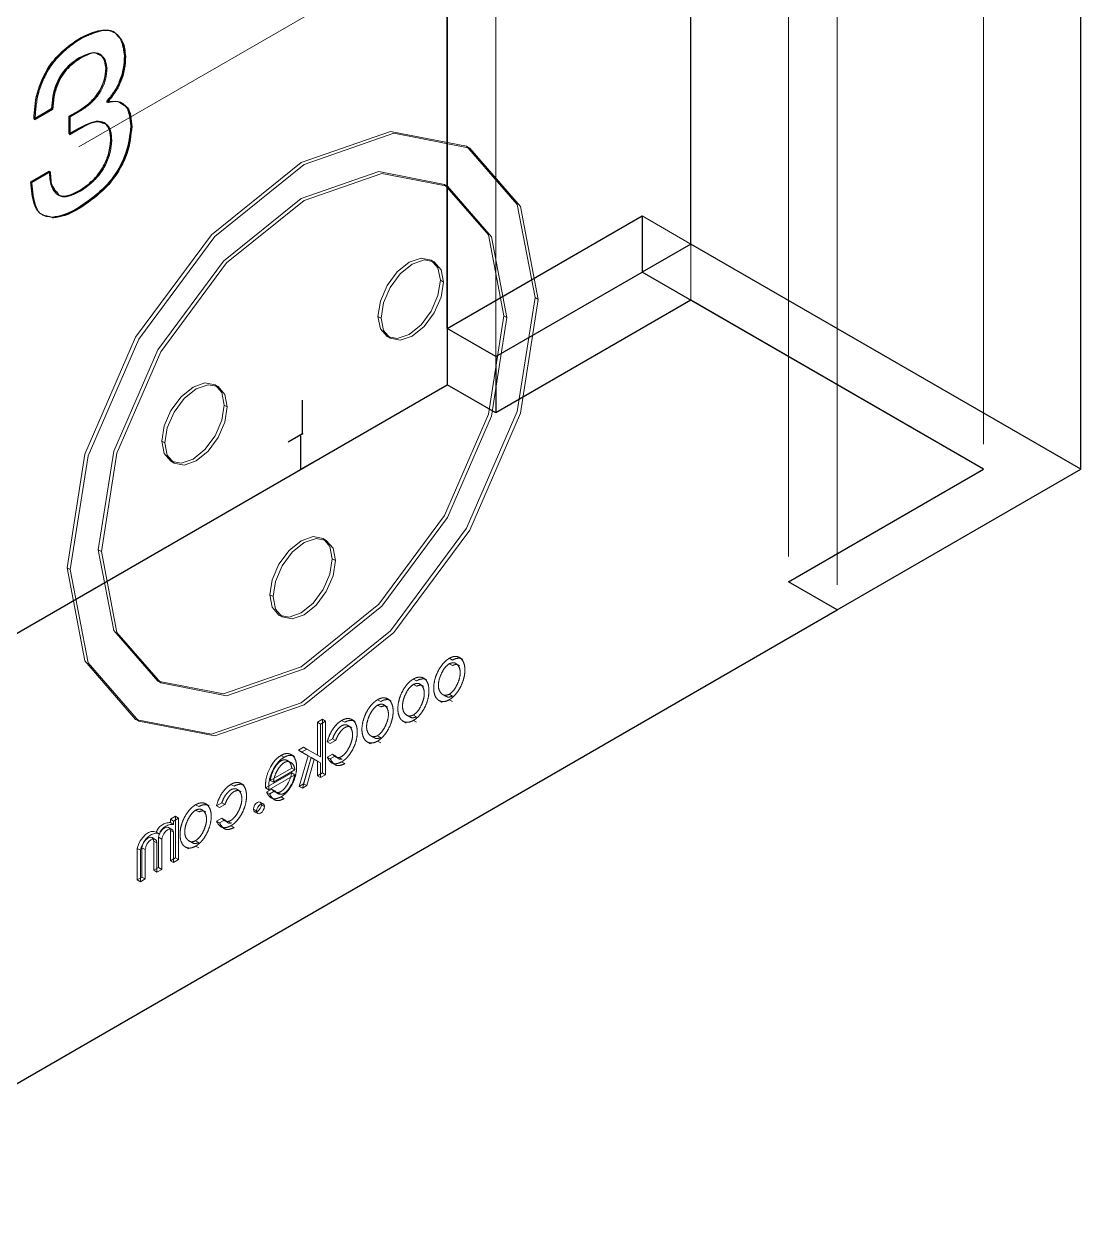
# Model space of a CAD drawing. Header units: millimetres. Extents: x 0 to 841, y 0 to 2287.
# Drawn here: x 603.204 to 604.737, y 234.924 to 236.672 of the extents above; entities that cross this region are included whole.
import ezdxf

# ---------------------------------------------------------------- set-up
doc = ezdxf.new("R2010")
doc.units = ezdxf.units.MM
doc.header["$PDSIZE"] = -1
doc.linetypes.add('HIDDEN', pattern=[1.905, 1.27, -0.635])

msp = doc.modelspace()

# ---------------------------------------------------------------- linework, layer by layer
at = {"color": 7, "linetype": 'Continuous', "lineweight": 25}
for p, q in [((604.1711, 236.3526), (604.1711, 237.6591)), ((603.8175, 237.455), (603.8175, 236.1485)), ((603.8175, 236.2302), (603.8175, 237.3733)), ((604.7368, 236.026), (604.7368, 237.3325)), ((603.2843, 236.6229), (603.2857, 236.6221)), ((603.3492, 236.6256), (603.3506, 236.6247)), ((603.3237, 236.56), (603.3237, 236.5586)), ((603.3237, 236.56), (603.3251, 236.5591)), ((603.3251, 236.5591), (603.3251, 236.5578)), ((603.2437, 236.5486), (603.2182, 236.5339)), ((603.2451, 236.5478), (603.2196, 236.5331)), ((603.2437, 236.5486), (603.2451, 236.5478)), ((603.2692, 236.5379), (603.2831, 236.5459)), ((603.2182, 236.5339), (603.2196, 236.5331)), ((603.2692, 236.5124), (603.2692, 236.5379)), ((603.3585, 236.5238), (603.3599, 236.523)), ((603.282, 236.5198), (603.2692, 236.5124)), ((603.2692, 236.5124), (603.2706, 236.5116)), ((603.2834, 236.519), (603.2706, 236.5116)), ((603.282, 236.5198), (603.2834, 236.519)), ((603.2136, 236.4428), (603.2402, 236.4582)), ((603.2402, 236.4582), (603.2417, 236.4574)), ((603.2831, 236.4054), (603.2846, 236.4045)), ((603.2463, 236.3905), (603.2369, 236.3931)), ((603.2449, 236.3913), (603.2463, 236.3905)), ((603.8175, 236.2302), (604.1004, 236.3934)), ((604.1004, 236.3934), (604.1004, 236.3118)), ((604.1711, 236.3526), (604.1004, 236.3118)), ((604.7368, 236.026), (604.1711, 236.3526)), ((603.8882, 236.1893), (604.1004, 236.3118)), ((604.5953, 236.026), (604.1004, 236.3118)), ((604.1711, 236.271), (603.8882, 236.1077)), ((604.5953, 236.026), (604.1711, 236.271)), ((603.8882, 236.1893), (603.8175, 236.2302)), ((603.8882, 236.1893), (603.8882, 236.1077)), ((602.2619, 235.2505), (603.8175, 236.1485)), ((603.8882, 236.1077), (603.8175, 236.1485)), ((604.3125, 235.8628), (604.5953, 236.026)), ((604.3832, 235.8219), (604.7368, 236.026)), ((604.3832, 235.8219), (604.3125, 235.8628)), ((602.8276, 234.9239), (604.3832, 235.8219))]:
    msp.add_line(p, q, dxfattribs=at)
at = {"color": 7, "linetype": 'HIDDEN', "lineweight": 18}
for p, q in [((603.8882, 237.4142), (603.8882, 236.1893)), ((603.8882, 236.1893), (603.8882, 237.3325)), ((604.5953, 237.3325), (604.5953, 236.026)), ((604.3125, 237.1692), (604.3125, 235.8628)), ((604.3832, 237.1284), (602.8276, 236.2304)), ((604.3832, 237.1284), (604.3832, 235.8219)), ((603.2855, 236.6517), (603.2869, 236.6508)), ((603.3226, 236.6075), (603.324, 236.6067)), ((603.3237, 236.5586), (603.3251, 236.5578)), ((603.2706, 236.5371), (603.2846, 236.5451)), ((603.2831, 236.5459), (603.2846, 236.5451)), ((603.2692, 236.5379), (603.2706, 236.5371)), ((603.2706, 236.5116), (603.2706, 236.5371)), ((603.3295, 236.5031), (603.3309, 236.5023)), ((603.85, 236.4919), (603.8455, 236.4945)), ((603.215, 236.442), (603.2417, 236.4574)), ((603.2136, 236.4428), (603.215, 236.442)), ((603.818, 236.4365), (603.8135, 236.4391)), ((603.2843, 236.4301), (603.2857, 236.4293)), ((604.1711, 236.3526), (604.1004, 236.3934)), ((604.1711, 236.3526), (604.1711, 236.271)), ((603.7988, 236.3267), (603.7943, 236.3293)), ((603.8076, 236.3), (603.8121, 236.2974)), ((603.9449, 236.2748), (603.9495, 236.2722)), ((603.717, 236.2477), (603.7216, 236.2451)), ((603.8997, 236.2486), (603.9042, 236.246)), ((603.7303, 236.2184), (603.7348, 236.2158)), ((603.4853, 236.1457), (603.4808, 236.1483)), ((603.494, 236.119), (603.4985, 236.1164)), ((603.4035, 236.0667), (603.408, 236.0641)), ((603.4168, 236.0374), (603.4213, 236.0348)), ((603.6421, 235.9226), (603.6375, 235.9252)), ((603.3114, 235.909), (603.3159, 235.9064)), ((603.6508, 235.8959), (603.6553, 235.8933)), ((603.2661, 235.8829), (603.2707, 235.8803)), ((603.5603, 235.8437), (603.5648, 235.8411)), ((603.5735, 235.8144), (603.5781, 235.8118)), ((603.8205, 235.7516), (603.8251, 235.749)), ((603.8205, 235.7438), (603.8251, 235.7412)), ((603.8352, 235.7411), (603.8307, 235.7437)), ((603.8399, 235.7502), (603.8354, 235.7528)), ((603.7685, 235.7216), (603.773, 235.719)), ((603.7879, 235.7202), (603.7834, 235.7228)), ((603.3976, 235.7185), (603.4021, 235.7159)), ((603.7685, 235.7138), (603.773, 235.7112)), ((603.7832, 235.711), (603.7787, 235.7137)), ((603.7165, 235.6916), (603.721, 235.6889)), ((603.7358, 235.6901), (603.7313, 235.6927)), ((603.8057, 235.6904), (603.8102, 235.6877)), ((603.8104, 235.6995), (603.8149, 235.6969)), ((603.8205, 235.6994), (603.8251, 235.6968)), ((603.8205, 235.6915), (603.8251, 235.6889)), ((603.7165, 235.6837), (603.721, 235.6811)), ((603.7311, 235.681), (603.7266, 235.6836)), ((603.7583, 235.6695), (603.7629, 235.6668)), ((603.7685, 235.6693), (603.773, 235.6667)), ((603.3656, 235.6631), (603.3701, 235.6605)), ((603.6366, 235.6632), (603.6292, 235.6589)), ((603.6292, 235.6589), (603.6292, 235.6111)), ((603.6292, 235.6589), (603.6337, 235.6563)), ((603.6411, 235.6606), (603.6337, 235.6563)), ((603.6337, 235.6563), (603.6337, 235.6085)), ((603.6366, 235.5854), (603.6366, 235.6632)), ((603.6366, 235.6632), (603.6411, 235.6606)), ((603.6411, 235.5828), (603.6411, 235.6606)), ((603.6644, 235.6615), (603.6689, 235.6589)), ((603.679, 235.651), (603.6745, 235.6536)), ((603.6838, 235.6601), (603.6793, 235.6627)), ((603.7536, 235.6603), (603.7582, 235.6577)), ((603.7685, 235.6615), (603.773, 235.6589)), ((603.6511, 235.635), (603.6434, 235.6305)), ((603.6557, 235.6323), (603.6479, 235.6279)), ((603.6511, 235.635), (603.6557, 235.6323)), ((603.7063, 235.6394), (603.7108, 235.6368)), ((603.7165, 235.6393), (603.721, 235.6367)), ((603.6092, 235.6227), (603.6016, 235.6183)), ((603.6157, 235.6102), (603.6016, 235.6183)), ((603.6016, 235.6183), (603.6062, 235.6157)), ((603.6137, 235.62), (603.6062, 235.6157)), ((603.6202, 235.6076), (603.6062, 235.6157)), ((603.6292, 235.6111), (603.6092, 235.6227)), ((603.6092, 235.6227), (603.6137, 235.62)), ((603.6337, 235.6085), (603.6137, 235.62)), ((603.6434, 235.6305), (603.6479, 235.6279)), ((603.7016, 235.6303), (603.7061, 235.6277)), ((603.7165, 235.6315), (603.721, 235.6288)), ((603.5765, 235.6107), (603.581, 235.6081)), ((603.5845, 235.6035), (603.5833, 235.6042)), ((603.5878, 235.6016), (603.5875, 235.6018)), ((603.5958, 235.6093), (603.5913, 235.6119)), ((603.6157, 235.6102), (603.6029, 235.5659)), ((603.6202, 235.6076), (603.6075, 235.5633)), ((603.6092, 235.5695), (603.6202, 235.6076)), ((603.6137, 235.5669), (603.6247, 235.605)), ((603.6157, 235.6102), (603.6202, 235.6076)), ((603.6292, 235.6024), (603.6202, 235.6076)), ((603.6202, 235.6076), (603.6247, 235.605)), ((603.6337, 235.5998), (603.6247, 235.605)), ((603.6292, 235.6111), (603.6337, 235.6085)), ((603.6292, 235.6024), (603.6292, 235.5811)), ((603.6292, 235.6024), (603.6337, 235.5998)), ((603.6337, 235.5998), (603.6337, 235.5785)), ((603.6511, 235.6126), (603.6434, 235.6082)), ((603.6434, 235.6082), (603.6479, 235.6056)), ((603.6557, 235.61), (603.6479, 235.6056)), ((603.6505, 235.5997), (603.655, 235.5971)), ((603.6511, 235.6126), (603.6557, 235.61)), ((603.6605, 235.6079), (603.665, 235.6052)), ((603.6644, 235.6014), (603.6689, 235.5988)), ((603.5919, 235.5853), (603.5541, 235.5635)), ((603.5964, 235.5827), (603.5586, 235.5609)), ((603.5921, 235.5925), (603.5608, 235.5744)), ((603.5967, 235.5899), (603.5653, 235.5718)), ((603.5919, 235.5853), (603.5964, 235.5827)), ((603.5921, 235.5925), (603.5967, 235.5899)), ((603.6292, 235.5811), (603.6366, 235.5854)), ((603.6292, 235.5811), (603.6337, 235.5785)), ((603.6337, 235.5785), (603.6411, 235.5828)), ((603.6366, 235.5854), (603.6411, 235.5828)), ((603.5038, 235.5688), (603.5083, 235.5662)), ((603.5232, 235.5674), (603.5186, 235.57)), ((603.5541, 235.5635), (603.5586, 235.5609)), ((603.5632, 235.5619), (603.5554, 235.5574)), ((603.5608, 235.5744), (603.5653, 235.5718)), ((603.5632, 235.5619), (603.5677, 235.5593)), ((603.6029, 235.5659), (603.6092, 235.5695)), ((603.6029, 235.5659), (603.6075, 235.5633)), ((603.6075, 235.5633), (603.6137, 235.5669)), ((603.6092, 235.5695), (603.6137, 235.5669)), ((603.5184, 235.5583), (603.5138, 235.5609)), ((603.5554, 235.5574), (603.56, 235.5548)), ((603.5677, 235.5593), (603.56, 235.5548)), ((603.5626, 235.549), (603.5671, 235.5463)), ((603.5717, 235.557), (603.5762, 235.5544)), ((603.5765, 235.5506), (603.581, 235.548)), ((603.4526, 235.5392), (603.4571, 235.5366)), ((603.4526, 235.5314), (603.4571, 235.5288)), ((603.4673, 235.5287), (603.4627, 235.5313)), ((603.472, 235.5378), (603.4674, 235.5404)), ((603.4905, 235.5422), (603.4828, 235.5378)), ((603.4828, 235.5378), (603.4873, 235.5351)), ((603.495, 235.5396), (603.4873, 235.5351)), ((603.4905, 235.5422), (603.495, 235.5396)), ((603.5366, 235.5328), (603.5411, 235.5302)), ((603.5382, 235.5291), (603.5427, 235.5265)), ((603.5507, 235.5404), (603.5462, 235.543)), ((603.5479, 235.5393), (603.5524, 235.5367)), ((603.4234, 235.5224), (603.416, 235.5181)), ((603.416, 235.5181), (603.416, 235.5134)), ((603.416, 235.5181), (603.4205, 235.5155)), ((603.416, 235.5134), (603.4205, 235.5107)), ((603.4279, 235.5197), (603.4205, 235.5155)), ((603.4205, 235.5155), (603.4205, 235.5107)), ((603.4234, 235.5224), (603.4234, 235.4623)), ((603.4234, 235.5224), (603.4279, 235.5197)), ((603.4279, 235.5197), (603.4279, 235.4597)), ((603.4905, 235.5199), (603.4828, 235.5154)), ((603.4828, 235.5154), (603.4873, 235.5128)), ((603.495, 235.5173), (603.4873, 235.5128)), ((603.4905, 235.5199), (603.495, 235.5173)), ((603.4998, 235.5151), (603.5043, 235.5125)), ((603.3994, 235.497), (603.3949, 235.4996)), ((603.3954, 235.4993), (603.4, 235.4966)), ((603.3989, 235.4482), (603.3989, 235.492)), ((603.3989, 235.492), (603.4035, 235.4894)), ((603.4181, 235.5036), (603.4136, 235.5062)), ((603.416, 235.458), (603.416, 235.5019)), ((603.416, 235.5019), (603.4205, 235.4993)), ((603.4205, 235.4554), (603.4205, 235.4993)), ((603.4899, 235.507), (603.4944, 235.5044)), ((603.5038, 235.5087), (603.5083, 235.5061)), ((603.3679, 235.4302), (603.3679, 235.4759)), ((603.3679, 235.4759), (603.3724, 235.4732)), ((603.3747, 235.4342), (603.3747, 235.4767)), ((603.3747, 235.4767), (603.3792, 235.4741)), ((603.3939, 235.4889), (603.3894, 235.4916)), ((603.3919, 235.4441), (603.3919, 235.4866)), ((603.3919, 235.4866), (603.3964, 235.484)), ((603.3964, 235.4415), (603.3964, 235.484)), ((603.4035, 235.4455), (603.4035, 235.4894)), ((603.4377, 235.4779), (603.4422, 235.4753)), ((603.4424, 235.4871), (603.4469, 235.4845)), ((603.4526, 235.487), (603.4571, 235.4843)), ((603.4526, 235.4791), (603.4571, 235.4765)), ((603.3724, 235.4276), (603.3724, 235.4732)), ((603.3792, 235.4316), (603.3792, 235.4741)), ((603.4234, 235.4623), (603.416, 235.458)), ((603.416, 235.458), (603.4205, 235.4554)), ((603.4279, 235.4597), (603.4205, 235.4554)), ((603.4234, 235.4623), (603.4279, 235.4597)), ((603.3989, 235.4482), (603.3919, 235.4441)), ((603.3919, 235.4441), (603.3964, 235.4415)), ((603.4035, 235.4455), (603.3964, 235.4415)), ((603.3989, 235.4482), (603.4035, 235.4455)), ((603.3679, 235.4302), (603.3747, 235.4342)), ((603.3679, 235.4302), (603.3724, 235.4276)), ((603.3724, 235.4276), (603.3792, 235.4316)), ((603.3747, 235.4342), (603.3792, 235.4316))]:
    msp.add_line(p, q, dxfattribs=at)
at = {"color": 7, "linetype": 'Continuous'}
for p, q in [((603.6078, 236.0775), (603.6078, 236.1259)), ((603.6078, 236.0775), (603.5869, 236.0654)), ((603.6054, 236.0262), (603.6054, 236.0745)), ((603.6054, 236.0262), (603.6054, 236.0745)), ((603.6054, 236.0262), (603.6263, 236.0382)), ((603.6054, 236.0262), (603.6263, 236.0382))]:
    msp.add_line(p, q, dxfattribs=at)
at = {"color": 7, "linetype": 'HIDDEN', "lineweight": 18, "flags": 128}
for points in [[(603.2661, 235.8829), (603.292, 236.0478), (603.3655, 236.2174), (603.4756, 236.3659), (603.6055, 236.4708), (603.7354, 236.5159), (603.8455, 236.4945), (603.9191, 236.4098), (603.9449, 236.2748)], [(603.2707, 235.8803), (603.2965, 236.0452), (603.3701, 236.2148), (603.4802, 236.3633), (603.6101, 236.4682), (603.7399, 236.5133), (603.8501, 236.4919), (603.9236, 236.4072), (603.9495, 236.2722)], [(603.3114, 235.909), (603.3338, 236.0519), (603.3975, 236.1989), (603.493, 236.3277), (603.6055, 236.4185), (603.7181, 236.4576), (603.8135, 236.4391), (603.8773, 236.3657), (603.8997, 236.2486)], [(603.3159, 235.9064), (603.3383, 236.0493), (603.4021, 236.1963), (603.4975, 236.3251), (603.6101, 236.4159), (603.7226, 236.455), (603.8181, 236.4365), (603.8818, 236.3631), (603.9042, 236.246)], [(603.717, 236.2477), (603.7205, 236.2697), (603.7303, 236.2923), (603.745, 236.3121), (603.7623, 236.3261), (603.7796, 236.3321), (603.7943, 236.3293), (603.8041, 236.318), (603.8076, 236.3)], [(603.7216, 236.2451), (603.725, 236.2671), (603.7348, 236.2897), (603.7495, 236.3095), (603.7668, 236.3235), (603.7841, 236.3295), (603.7988, 236.3267), (603.8086, 236.3154), (603.8121, 236.2974)], [(603.8076, 236.3), (603.8041, 236.278), (603.7943, 236.2554), (603.7796, 236.2356), (603.7623, 236.2216), (603.745, 236.2156), (603.7303, 236.2184), (603.7205, 236.2297), (603.717, 236.2477)], [(603.8121, 236.2974), (603.8086, 236.2754), (603.7988, 236.2528), (603.7841, 236.2329), (603.7668, 236.219), (603.7495, 236.213), (603.7348, 236.2158), (603.725, 236.2271), (603.7216, 236.2451)], [(603.9449, 236.2748), (603.9191, 236.1099), (603.8455, 235.9402), (603.7354, 235.7917), (603.6055, 235.6869), (603.4756, 235.6417), (603.3655, 235.6631), (603.292, 235.7478), (603.2661, 235.8829)], [(603.9495, 236.2722), (603.9236, 236.1072), (603.8501, 235.9376), (603.7399, 235.7891), (603.6101, 235.6843), (603.4802, 235.6391), (603.3701, 235.6605), (603.2965, 235.7452), (603.2707, 235.8803)], [(603.8997, 236.2486), (603.8773, 236.1057), (603.8135, 235.9587), (603.7181, 235.83), (603.6055, 235.7391), (603.493, 235.7), (603.3975, 235.7186), (603.3338, 235.7919), (603.3114, 235.909)], [(603.9042, 236.246), (603.8818, 236.1031), (603.8181, 235.9561), (603.7226, 235.8274), (603.6101, 235.7365), (603.4975, 235.6974), (603.4021, 235.7159), (603.3383, 235.7893), (603.3159, 235.9064)], [(603.4035, 236.0667), (603.407, 236.0887), (603.4168, 236.1113), (603.4315, 236.1311), (603.4488, 236.1451), (603.4661, 236.1511), (603.4808, 236.1483), (603.4906, 236.137), (603.494, 236.119)], [(603.408, 236.0641), (603.4115, 236.0861), (603.4213, 236.1087), (603.436, 236.1285), (603.4533, 236.1425), (603.4706, 236.1485), (603.4853, 236.1457), (603.4951, 236.1344), (603.4985, 236.1164)], [(603.494, 236.119), (603.4906, 236.097), (603.4808, 236.0744), (603.4661, 236.0546), (603.4488, 236.0406), (603.4315, 236.0346), (603.4168, 236.0374), (603.407, 236.0487), (603.4035, 236.0667)], [(603.4985, 236.1164), (603.4951, 236.0944), (603.4853, 236.0718), (603.4706, 236.0519), (603.4533, 236.038), (603.436, 236.032), (603.4213, 236.0348), (603.4115, 236.0461), (603.408, 236.0641)], [(603.5603, 235.8437), (603.5637, 235.8657), (603.5735, 235.8883), (603.5882, 235.9081), (603.6055, 235.9221), (603.6229, 235.9281), (603.6375, 235.9252), (603.6473, 235.9139), (603.6508, 235.8959)], [(603.5648, 235.8411), (603.5683, 235.863), (603.5781, 235.8857), (603.5927, 235.9055), (603.6101, 235.9194), (603.6274, 235.9255), (603.6421, 235.9226), (603.6519, 235.9113), (603.6553, 235.8933)], [(603.6508, 235.8959), (603.6473, 235.8739), (603.6375, 235.8513), (603.6229, 235.8315), (603.6055, 235.8175), (603.5882, 235.8115), (603.5735, 235.8144), (603.5637, 235.8257), (603.5603, 235.8437)], [(603.6553, 235.8933), (603.6519, 235.8713), (603.6421, 235.8487), (603.6274, 235.8289), (603.6101, 235.8149), (603.5927, 235.8089), (603.5781, 235.8118), (603.5683, 235.823), (603.5648, 235.8411)], [(603.5366, 235.5328), (603.537, 235.5355), (603.5382, 235.5384), (603.54, 235.5408), (603.5422, 235.5426), (603.5444, 235.5433), (603.5462, 235.543), (603.5474, 235.5416), (603.5479, 235.5393)], [(603.5479, 235.5393), (603.5474, 235.5366), (603.5462, 235.5337), (603.5444, 235.5313), (603.5422, 235.5295), (603.54, 235.5288), (603.5382, 235.5291), (603.537, 235.5305), (603.5366, 235.5328)], [(603.5411, 235.5302), (603.5415, 235.5329), (603.5427, 235.5357), (603.5446, 235.5382), (603.5467, 235.54), (603.5489, 235.5407), (603.5507, 235.5404), (603.552, 235.5389), (603.5524, 235.5367)], [(603.5524, 235.5367), (603.552, 235.5339), (603.5507, 235.5311), (603.5489, 235.5286), (603.5467, 235.5269), (603.5446, 235.5261), (603.5427, 235.5265), (603.5415, 235.5279), (603.5411, 235.5302)], [(603.3954, 235.4993), (603.3921, 235.5005), (603.3882, 235.5004), (603.384, 235.4987), (603.3798, 235.4958), (603.3758, 235.4917), (603.3723, 235.4868), (603.3696, 235.4814), (603.3679, 235.4759)], [(603.4, 235.4966), (603.3967, 235.4979), (603.3928, 235.4977), (603.3885, 235.4961), (603.3843, 235.4932), (603.3803, 235.4891), (603.3768, 235.4842), (603.3741, 235.4788), (603.3724, 235.4732)], [(603.3919, 235.4866), (603.3911, 235.4897), (603.3892, 235.4917), (603.3865, 235.4921), (603.3833, 235.4909), (603.3802, 235.4884), (603.3774, 235.4849), (603.3755, 235.4808), (603.3747, 235.4767)], [(603.416, 235.5019), (603.4151, 235.5047), (603.4132, 235.5064), (603.4105, 235.5067), (603.4075, 235.5056), (603.4044, 235.5032), (603.4018, 235.4998), (603.3999, 235.4959), (603.3989, 235.492)], [(603.4205, 235.4993), (603.4196, 235.5021), (603.4177, 235.5038), (603.415, 235.5041), (603.412, 235.503), (603.409, 235.5006), (603.4063, 235.4972), (603.4044, 235.4933), (603.4035, 235.4894)], [(603.3964, 235.484), (603.3956, 235.4871), (603.3937, 235.489), (603.391, 235.4895), (603.3878, 235.4883), (603.3847, 235.4858), (603.382, 235.4822), (603.3801, 235.4781), (603.3792, 235.4741)]]:
    msp.add_lwpolyline(points, dxfattribs=at)
at = {"color": 7, "linetype": 'HIDDEN', "lineweight": 18}
for centre in [(603.4149, 235.4929), (603.4194, 235.4903)]:
    msp.add_arc(centre, 0.0204, 86.7937, 162.0245, dxfattribs=at)
at = {"color": 7, "linetype": 'Continuous', "lineweight": 25}
for points, knots in [([(603.2855, 236.6517), (603.2942, 236.6558), (603.3117, 236.6641), (603.3341, 236.6633), (603.3466, 236.6478), (603.3483, 236.633), (603.3492, 236.6256)], [0, 0, 0, 0, 0.280832, 0.559816, 0.77948, 1, 1, 1, 1]), ([(603.2182, 236.5339), (603.219, 236.5461), (603.2204, 236.5704), (603.237, 236.6089), (603.2615, 236.6359), (603.2775, 236.6464), (603.2855, 236.6517)], [0, 0, 0, 0, 0.280713, 0.558959, 0.779032, 1, 1, 1, 1]), ([(603.3392, 236.6546), (603.3419, 236.652), (603.3488, 236.6452), (603.35, 236.6324), (603.3506, 236.6247)], [0, 0, 0, 0, 0.397455, 1, 1, 1, 1]), ([(603.3226, 236.6075), (603.3218, 236.6131), (603.3202, 236.6243), (603.3064, 236.633), (603.2927, 236.6267), (603.2843, 236.6229)], [0, 0, 0, 0, 0.281079, 0.560309, 1, 1, 1, 1]), ([(603.3112, 236.6277), (603.3107, 236.6281), (603.3046, 236.6325), (603.2947, 236.627), (603.2857, 236.6221)], [0, 0, 0, 0, 0.0971609, 1, 1, 1, 1]), ([(603.2843, 236.6229), (603.2779, 236.6187), (603.265, 236.6103), (603.2506, 236.5878), (603.2447, 236.5665), (603.2441, 236.5546), (603.2437, 236.5486)], [0, 0, 0, 0, 0.280338, 0.55806, 0.778671, 1, 1, 1, 1]), ([(603.2857, 236.6221), (603.2793, 236.6178), (603.2664, 236.6094), (603.252, 236.587), (603.2462, 236.5657), (603.2455, 236.5537), (603.2451, 236.5478)], [0, 0, 0, 0, 0.280338, 0.55806, 0.778671, 1, 1, 1, 1]), ([(603.3492, 236.6256), (603.349, 236.6196), (603.3485, 236.6076), (603.343, 236.5891), (603.3343, 236.5726), (603.3272, 236.5642), (603.3237, 236.56)], [0, 0, 0, 0, 0.280228, 0.559846, 0.779841, 1, 1, 1, 1]), ([(603.3506, 236.6247), (603.3504, 236.6187), (603.3499, 236.6068), (603.3444, 236.5883), (603.3357, 236.5717), (603.3286, 236.5633), (603.3251, 236.5591)], [0, 0, 0, 0, 0.280228, 0.559846, 0.779841, 1, 1, 1, 1]), ([(603.2831, 236.5459), (603.2886, 236.5495), (603.2995, 236.5568), (603.3135, 236.5732), (603.3213, 236.5919), (603.3221, 236.6023), (603.3226, 236.6075)], [0, 0, 0, 0, 0.280943, 0.559927, 0.779511, 1, 1, 1, 1]), ([(603.3237, 236.5586), (603.3293, 236.5594), (603.3405, 236.561), (603.3559, 236.5513), (603.3575, 236.5342), (603.3585, 236.5238)], [0, 0, 0, 0, 0.281257, 0.561403, 1, 1, 1, 1]), ([(603.3435, 236.557), (603.3472, 236.5553), (603.3579, 236.5503), (603.3591, 236.5338), (603.3599, 236.523)], [0, 0, 0, 0, 0.342796, 1, 1, 1, 1]), ([(603.3295, 236.5031), (603.3293, 236.508), (603.3288, 236.5177), (603.3227, 236.5281), (603.3073, 236.5328), (603.2924, 236.5252), (603.282, 236.5198)], [0, 0, 0, 0, 0.18739, 0.374072, 0.56088, 1, 1, 1, 1]), ([(603.3585, 236.5238), (603.3571, 236.5109), (603.3544, 236.4853), (603.3271, 236.4359), (603.2998, 236.417), (603.2831, 236.4054)], [0, 0, 0, 0, 0.28105, 0.560203, 1, 1, 1, 1]), ([(603.3171, 236.5282), (603.3159, 236.5287), (603.3068, 236.5324), (603.2942, 236.5252), (603.2834, 236.519)], [0, 0, 0, 0, 0.140173, 1, 1, 1, 1]), ([(603.3599, 236.523), (603.3585, 236.5101), (603.3558, 236.4845), (603.3285, 236.4351), (603.3012, 236.4161), (603.2846, 236.4045)], [0, 0, 0, 0, 0.28105, 0.560203, 1, 1, 1, 1]), ([(603.2843, 236.4301), (603.2906, 236.4345), (603.3032, 236.4433), (603.3191, 236.4632), (603.3277, 236.4848), (603.3289, 236.497), (603.3295, 236.5031)], [0, 0, 0, 0, 0.280836, 0.559683, 0.779441, 1, 1, 1, 1]), ([(603.2402, 236.4582), (603.2408, 236.4507), (603.2418, 236.4356), (603.2521, 236.4218), (603.2683, 236.4219), (603.2789, 236.4274), (603.2843, 236.4301)], [0, 0, 0, 0, 0.280929, 0.559406, 0.779167, 1, 1, 1, 1]), ([(603.2417, 236.4574), (603.2419, 236.4495), (603.2423, 236.4365), (603.249, 236.4301), (603.2516, 236.4277)], [0, 0, 0, 0, 0.616331, 1, 1, 1, 1]), ([(603.2449, 236.3913), (603.2391, 236.3921), (603.2276, 236.3936), (603.2159, 236.4121), (603.2145, 236.4312), (603.2136, 236.4428)], [0, 0, 0, 0, 0.279474, 0.559495, 1, 1, 1, 1]), ([(603.2831, 236.4054), (603.2758, 236.4013), (603.2626, 236.394), (603.2503, 236.3921), (603.2449, 236.3913)], [0, 0, 0, 0, 0.5604919, 1, 1, 1, 1]), ([(603.2846, 236.4045), (603.2772, 236.4005), (603.264, 236.3932), (603.2517, 236.3913), (603.2463, 236.3905)], [0, 0, 0, 0, 0.5604919, 1, 1, 1, 1])]:
    msp.add_open_spline(points, degree=3, knots=knots, dxfattribs=at)
at = {"color": 7, "linetype": 'HIDDEN', "lineweight": 18}
for points, knots in [([(603.2869, 236.6508), (603.2955, 236.6548), (603.3127, 236.6627), (603.3324, 236.6641), (603.338, 236.6563), (603.3392, 236.6546)], [0, 0, 0, 0, 0.442939, 0.882964, 1, 1, 1, 1]), ([(603.2196, 236.5331), (603.2204, 236.5453), (603.2218, 236.5696), (603.2384, 236.6081), (603.2629, 236.6351), (603.2789, 236.6456), (603.2869, 236.6508)], [0, 0, 0, 0, 0.280713, 0.558959, 0.779032, 1, 1, 1, 1]), ([(603.324, 236.6067), (603.3233, 236.6125), (603.322, 236.6231), (603.3146, 236.6263), (603.3112, 236.6277)], [0, 0, 0, 0, 0.547921, 1, 1, 1, 1]), ([(603.2846, 236.5451), (603.29, 236.5487), (603.3009, 236.5559), (603.315, 236.5724), (603.3227, 236.5911), (603.3235, 236.6015), (603.324, 236.6067)], [0, 0, 0, 0, 0.280943, 0.559927, 0.779511, 1, 1, 1, 1]), ([(603.3251, 236.5578), (603.3311, 236.5592), (603.3381, 236.5609), (603.3428, 236.5575), (603.3435, 236.557)], [0, 0, 0, 0, 0.8455496, 1, 1, 1, 1]), ([(603.3309, 236.5023), (603.3306, 236.5071), (603.3301, 236.5167), (603.3252, 236.5265), (603.3194, 236.5277), (603.3171, 236.5282)], [0, 0, 0, 0, 0.382982, 0.764515, 1, 1, 1, 1]), ([(603.2857, 236.4293), (603.292, 236.4337), (603.3047, 236.4425), (603.3205, 236.4624), (603.3291, 236.484), (603.3303, 236.4962), (603.3309, 236.5023)], [0, 0, 0, 0, 0.280836, 0.559683, 0.779441, 1, 1, 1, 1]), ([(603.2369, 236.3931), (603.2346, 236.3935), (603.2266, 236.395), (603.2175, 236.4117), (603.216, 236.4305), (603.215, 236.442)], [0, 0, 0, 0, 0.138561, 0.473346, 1, 1, 1, 1]), ([(603.2516, 236.4277), (603.2529, 236.4258), (603.2566, 236.4199), (603.2699, 236.4214), (603.2804, 236.4267), (603.2857, 236.4293)], [0, 0, 0, 0, 0.19037, 0.5942, 1, 1, 1, 1]), ([(603.8205, 235.7516), (603.8219, 235.7523), (603.8249, 235.7539), (603.8296, 235.7546), (603.8346, 235.7537), (603.8391, 235.7502), (603.8424, 235.7438), (603.8436, 235.7349), (603.8424, 235.7246), (603.8391, 235.7144), (603.8346, 235.7057), (603.8296, 235.699), (603.8249, 235.6944), (603.8219, 235.6924), (603.8205, 235.6915)], [0, 0, 0, 0, 0.053784, 0.117806, 0.194259, 0.284674, 0.388205, 0.5, 0.611795, 0.715326, 0.805741, 0.882194, 0.946216, 1, 1, 1, 1]), ([(603.8205, 235.6915), (603.8192, 235.6909), (603.8162, 235.6893), (603.8115, 235.6886), (603.8065, 235.6895), (603.802, 235.6929), (603.7987, 235.6993), (603.7975, 235.7083), (603.7987, 235.7186), (603.802, 235.7288), (603.8065, 235.7375), (603.8115, 235.7441), (603.8162, 235.7488), (603.8192, 235.7508), (603.8205, 235.7516)], [0, 0, 0, 0, 0.053784, 0.117806, 0.194259, 0.284674, 0.388205, 0.5, 0.611795, 0.715326, 0.805741, 0.882194, 0.946216, 1, 1, 1, 1]), ([(603.8205, 235.6994), (603.8185, 235.6987), (603.8143, 235.6971), (603.8093, 235.6998), (603.8057, 235.7047), (603.8042, 235.7122), (603.8057, 235.7214), (603.8093, 235.7304), (603.8143, 235.7388), (603.8185, 235.7422), (603.8205, 235.7438)], [0, 0, 0, 0, 0.111736, 0.23533, 0.367087, 0.5, 0.632913, 0.76467, 0.888264, 1, 1, 1, 1]), ([(603.8205, 235.7438), (603.8226, 235.7445), (603.8268, 235.7461), (603.8318, 235.7434), (603.8354, 235.7385), (603.8369, 235.731), (603.8354, 235.7218), (603.8318, 235.7128), (603.8268, 235.7044), (603.8226, 235.701), (603.8205, 235.6994)], [0, 0, 0, 0, 0.111736, 0.23533, 0.367087, 0.5, 0.632913, 0.76467, 0.888264, 1, 1, 1, 1]), ([(603.8251, 235.749), (603.8264, 235.7497), (603.8294, 235.7513), (603.8341, 235.7519), (603.8378, 235.7516), (603.8394, 235.7503), (603.8398, 235.75)], [0, 0, 0, 0, 0.2477313, 0.5426157, 0.8947586, 1, 1, 1, 1]), ([(603.8251, 235.7412), (603.8271, 235.742), (603.831, 235.7435), (603.8338, 235.7417), (603.8351, 235.7409)], [0, 0, 0, 0, 0.519668, 1, 1, 1, 1]), ([(603.7685, 235.6615), (603.7671, 235.6608), (603.7641, 235.6593), (603.7594, 235.6585), (603.7545, 235.6594), (603.7499, 235.6629), (603.7467, 235.6693), (603.7455, 235.6783), (603.7467, 235.6886), (603.7499, 235.6988), (603.7545, 235.7075), (603.7594, 235.7141), (603.7641, 235.7188), (603.7671, 235.7207), (603.7685, 235.7216)], [0, 0, 0, 0, 0.053784, 0.117806, 0.194259, 0.284674, 0.388205, 0.5, 0.611795, 0.715326, 0.805741, 0.882194, 0.946216, 1, 1, 1, 1]), ([(603.7685, 235.7216), (603.7699, 235.7223), (603.7729, 235.7238), (603.7776, 235.7246), (603.7825, 235.7237), (603.7871, 235.7202), (603.7903, 235.7138), (603.7915, 235.7049), (603.7903, 235.6945), (603.7871, 235.6844), (603.7825, 235.6756), (603.7776, 235.669), (603.7729, 235.6643), (603.7699, 235.6624), (603.7685, 235.6615)], [0, 0, 0, 0, 0.053784, 0.117806, 0.194259, 0.284674, 0.388205, 0.5, 0.611795, 0.715326, 0.805741, 0.882194, 0.946216, 1, 1, 1, 1]), ([(603.773, 235.719), (603.7744, 235.7197), (603.7774, 235.7212), (603.7821, 235.7219), (603.7858, 235.7216), (603.7874, 235.7203), (603.7877, 235.72)], [0, 0, 0, 0, 0.2477313, 0.5426157, 0.8947586, 1, 1, 1, 1]), ([(603.7685, 235.6693), (603.7665, 235.6686), (603.7622, 235.6671), (603.7572, 235.6697), (603.7536, 235.6747), (603.7522, 235.6821), (603.7536, 235.6913), (603.7572, 235.7004), (603.7622, 235.7088), (603.7665, 235.7122), (603.7685, 235.7138)], [0, 0, 0, 0, 0.111736, 0.23533, 0.367087, 0.5, 0.632913, 0.76467, 0.888264, 1, 1, 1, 1]), ([(603.7685, 235.7138), (603.7705, 235.7145), (603.7748, 235.716), (603.7798, 235.7134), (603.7833, 235.7085), (603.7848, 235.701), (603.7833, 235.6918), (603.7798, 235.6827), (603.7748, 235.6743), (603.7705, 235.6709), (603.7685, 235.6693)], [0, 0, 0, 0, 0.111736, 0.23533, 0.367087, 0.5, 0.632913, 0.76467, 0.888264, 1, 1, 1, 1]), ([(603.773, 235.7112), (603.7751, 235.7119), (603.779, 235.7134), (603.7818, 235.7117), (603.7831, 235.7108)], [0, 0, 0, 0, 0.519668, 1, 1, 1, 1]), ([(603.7165, 235.6315), (603.7151, 235.6308), (603.7121, 235.6292), (603.7074, 235.6285), (603.7024, 235.6294), (603.6979, 235.6329), (603.6946, 235.6393), (603.6934, 235.6482), (603.6946, 235.6585), (603.6979, 235.6687), (603.7024, 235.6774), (603.7074, 235.6841), (603.7121, 235.6887), (603.7151, 235.6907), (603.7165, 235.6916)], [0, 0, 0, 0, 0.053784, 0.117806, 0.194259, 0.284674, 0.388205, 0.5, 0.611795, 0.715326, 0.805741, 0.882194, 0.946216, 1, 1, 1, 1]), ([(603.7165, 235.6916), (603.7178, 235.6923), (603.7208, 235.6938), (603.7255, 235.6946), (603.7305, 235.6936), (603.735, 235.6902), (603.7383, 235.6838), (603.7395, 235.6748), (603.7383, 235.6645), (603.735, 235.6543), (603.7305, 235.6456), (603.7255, 235.639), (603.7208, 235.6343), (603.7178, 235.6324), (603.7165, 235.6315)], [0, 0, 0, 0, 0.053784, 0.117806, 0.194259, 0.284674, 0.388205, 0.5, 0.611795, 0.715326, 0.805741, 0.882194, 0.946216, 1, 1, 1, 1]), ([(603.7165, 235.6837), (603.7185, 235.6844), (603.7227, 235.686), (603.7277, 235.6833), (603.7313, 235.6784), (603.7328, 235.6709), (603.7313, 235.6618), (603.7277, 235.6527), (603.7227, 235.6443), (603.7185, 235.6409), (603.7165, 235.6393)], [0, 0, 0, 0, 0.111736, 0.23533, 0.367087, 0.5, 0.632913, 0.76467, 0.888264, 1, 1, 1, 1]), ([(603.721, 235.6889), (603.7224, 235.6896), (603.7254, 235.6912), (603.73, 235.6919), (603.7337, 235.6916), (603.7353, 235.6902), (603.7357, 235.6899)], [0, 0, 0, 0, 0.247731, 0.542616, 0.894759, 1, 1, 1, 1]), ([(603.8251, 235.6968), (603.823, 235.696), (603.8191, 235.6945), (603.8163, 235.6963), (603.815, 235.6971)], [0, 0, 0, 0, 0.519668, 1, 1, 1, 1]), ([(603.7165, 235.6393), (603.7144, 235.6386), (603.7102, 235.6371), (603.7052, 235.6397), (603.7016, 235.6446), (603.7001, 235.6521), (603.7016, 235.6613), (603.7052, 235.6703), (603.7102, 235.6787), (603.7144, 235.6821), (603.7165, 235.6837)], [0, 0, 0, 0, 0.111736, 0.23533, 0.367087, 0.5, 0.632913, 0.76467, 0.888264, 1, 1, 1, 1]), ([(603.721, 235.6811), (603.723, 235.6819), (603.727, 235.6834), (603.7297, 235.6816), (603.731, 235.6808)], [0, 0, 0, 0, 0.519668, 1, 1, 1, 1]), ([(603.773, 235.6667), (603.771, 235.666), (603.767, 235.6645), (603.7643, 235.6662), (603.763, 235.667)], [0, 0, 0, 0, 0.519668, 1, 1, 1, 1]), ([(603.6434, 235.6305), (603.6445, 235.634), (603.6467, 235.6411), (603.6524, 235.6505), (603.6585, 235.6575), (603.6625, 235.6602), (603.6644, 235.6615)], [0, 0, 0, 0, 0.289345, 0.578702, 0.796119, 1, 1, 1, 1]), ([(603.6511, 235.635), (603.6522, 235.6375), (603.6542, 235.6423), (603.6586, 235.6488), (603.6636, 235.6537), (603.6688, 235.6556), (603.6733, 235.6547), (603.677, 235.6518), (603.6796, 235.6471), (603.6806, 235.6408), (603.6796, 235.6333), (603.677, 235.6257), (603.6733, 235.6185), (603.6688, 235.6124), (603.6636, 235.6083), (603.6586, 235.6074), (603.6542, 235.6088), (603.6522, 235.6114), (603.6511, 235.6126)], [0, 0, 0, 0, 0.06591, 0.127752, 0.184575, 0.240344, 0.300579, 0.365486, 0.4327, 0.5, 0.5673, 0.634514, 0.699421, 0.759656, 0.815425, 0.872248, 0.93409, 1, 1, 1, 1]), ([(603.6557, 235.6323), (603.6567, 235.6348), (603.6587, 235.6397), (603.6631, 235.6462), (603.6681, 235.6511), (603.6733, 235.6529), (603.6769, 235.6525), (603.6784, 235.6512), (603.6789, 235.6508)], [0, 0, 0, 0, 0.203733, 0.394894, 0.570539, 0.742926, 0.929119, 1, 1, 1, 1]), ([(603.6644, 235.6615), (603.6658, 235.6622), (603.6688, 235.6637), (603.6735, 235.6645), (603.6785, 235.6636), (603.683, 235.6601), (603.6863, 235.6537), (603.6874, 235.6448), (603.6863, 235.6344), (603.683, 235.6243), (603.6785, 235.6155), (603.6735, 235.6089), (603.6688, 235.6043), (603.6658, 235.6023), (603.6644, 235.6014)], [0, 0, 0, 0, 0.0537844, 0.1178061, 0.1942591, 0.2846742, 0.3882046, 0.5, 0.6117954, 0.7153258, 0.8057409, 0.8821939, 0.9462156, 1, 1, 1, 1]), ([(603.6689, 235.6589), (603.6703, 235.6596), (603.6733, 235.6611), (603.678, 235.6618), (603.6817, 235.6615), (603.6833, 235.6602), (603.6837, 235.6599)], [0, 0, 0, 0, 0.247731, 0.542616, 0.894759, 1, 1, 1, 1]), ([(603.721, 235.6367), (603.7189, 235.6359), (603.715, 235.6344), (603.7122, 235.6362), (603.7109, 235.637)], [0, 0, 0, 0, 0.519668, 1, 1, 1, 1]), ([(603.5541, 235.5635), (603.554, 235.5681), (603.5539, 235.5775), (603.5593, 235.5915), (603.5656, 235.6012), (603.571, 235.6071), (603.5747, 235.6096), (603.5765, 235.6107)], [0, 0, 0, 0, 0.284269, 0.585299, 0.73536, 0.873926, 1, 1, 1, 1]), ([(603.5586, 235.5609), (603.5585, 235.5655), (603.5585, 235.5749), (603.5638, 235.5889), (603.5702, 235.5986), (603.5755, 235.6045), (603.5792, 235.607), (603.581, 235.6081)], [0, 0, 0, 0, 0.284269, 0.585299, 0.73536, 0.873926, 1, 1, 1, 1]), ([(603.5608, 235.5744), (603.5613, 235.5772), (603.5623, 235.5827), (603.566, 235.5911), (603.5707, 235.5983), (603.5765, 235.6035), (603.5822, 235.6049), (603.5869, 235.6031), (603.5906, 235.5991), (603.5916, 235.5947), (603.5921, 235.5925)], [0, 0, 0, 0, 0.133809, 0.265222, 0.38803, 0.5, 0.61197, 0.734778, 0.866191, 1, 1, 1, 1]), ([(603.5653, 235.5718), (603.5658, 235.5746), (603.5668, 235.5801), (603.5705, 235.5884), (603.5753, 235.5957), (603.581, 235.6009), (603.5867, 235.6023), (603.5914, 235.6005), (603.5952, 235.5965), (603.5962, 235.5921), (603.5967, 235.5899)], [0, 0, 0, 0, 0.133809, 0.265222, 0.38803, 0.5, 0.61197, 0.734778, 0.866191, 1, 1, 1, 1]), ([(603.5765, 235.6107), (603.5778, 235.6114), (603.5808, 235.613), (603.5855, 235.6137), (603.5905, 235.6128), (603.595, 235.6093), (603.5983, 235.6029), (603.5995, 235.594), (603.5983, 235.5837), (603.595, 235.5735), (603.5905, 235.5648), (603.5855, 235.5581), (603.5808, 235.5535), (603.5778, 235.5515), (603.5765, 235.5506)], [0, 0, 0, 0, 0.053784, 0.117806, 0.194259, 0.284674, 0.388205, 0.5, 0.611795, 0.715326, 0.805741, 0.882194, 0.946216, 1, 1, 1, 1]), ([(603.581, 235.6081), (603.5824, 235.6088), (603.5854, 235.6104), (603.59, 235.611), (603.5937, 235.6107), (603.5953, 235.6094), (603.5957, 235.6091)], [0, 0, 0, 0, 0.247731, 0.542616, 0.894759, 1, 1, 1, 1]), ([(603.6644, 235.6014), (603.6619, 235.6003), (603.6568, 235.598), (603.6485, 235.5994), (603.6454, 235.6048), (603.6434, 235.6082)], [0, 0, 0, 0, 0.2623262, 0.5452295, 1, 1, 1, 1]), ([(603.6689, 235.5988), (603.6665, 235.5977), (603.6613, 235.5954), (603.6531, 235.5968), (603.6499, 235.6022), (603.6479, 235.6056)], [0, 0, 0, 0, 0.2623262, 0.5452295, 1, 1, 1, 1]), ([(603.6651, 235.6055), (603.6645, 235.6054), (603.6622, 235.6048), (603.6588, 235.6064), (603.6567, 235.6088), (603.6557, 235.61)], [0, 0, 0, 0, 0.134178, 0.553306, 1, 1, 1, 1]), ([(603.5919, 235.5853), (603.5907, 235.5806), (603.5888, 235.5736), (603.5836, 235.5652), (603.5792, 235.5601), (603.5744, 235.5571), (603.5699, 235.5568), (603.566, 235.5583), (603.5641, 235.5607), (603.5632, 235.5619)], [0, 0, 0, 0, 0.267845, 0.395145, 0.51294, 0.624534, 0.740912, 0.866836, 1, 1, 1, 1]), ([(603.5964, 235.5827), (603.5952, 235.578), (603.5934, 235.571), (603.5881, 235.5626), (603.5838, 235.5575), (603.5789, 235.5545), (603.5745, 235.5542), (603.5705, 235.5557), (603.5687, 235.5581), (603.5677, 235.5593)], [0, 0, 0, 0, 0.267845, 0.395145, 0.51294, 0.624534, 0.740912, 0.866836, 1, 1, 1, 1]), ([(603.4828, 235.5378), (603.4839, 235.5413), (603.4861, 235.5484), (603.4917, 235.5577), (603.4979, 235.5648), (603.5018, 235.5675), (603.5038, 235.5688)], [0, 0, 0, 0, 0.289345, 0.578702, 0.796119, 1, 1, 1, 1]), ([(603.4905, 235.5422), (603.4915, 235.5447), (603.4936, 235.5496), (603.4979, 235.556), (603.5029, 235.5609), (603.5081, 235.5628), (603.5127, 235.562), (603.5164, 235.5591), (603.5189, 235.5544), (603.52, 235.5481), (603.5189, 235.5406), (603.5164, 235.5329), (603.5127, 235.5258), (603.5081, 235.5197), (603.5029, 235.5156), (603.4979, 235.5147), (603.4936, 235.5161), (603.4915, 235.5186), (603.4905, 235.5199)], [0, 0, 0, 0, 0.06591, 0.127752, 0.184575, 0.240344, 0.300579, 0.365486, 0.4327, 0.5, 0.5673, 0.634514, 0.699421, 0.759656, 0.815425, 0.872248, 0.93409, 1, 1, 1, 1]), ([(603.5038, 235.5688), (603.5051, 235.5695), (603.5081, 235.571), (603.5129, 235.5718), (603.5178, 235.5709), (603.5224, 235.5674), (603.5256, 235.561), (603.5268, 235.552), (603.5256, 235.5417), (603.5224, 235.5315), (603.5178, 235.5228), (603.5129, 235.5162), (603.5081, 235.5115), (603.5051, 235.5096), (603.5038, 235.5087)], [0, 0, 0, 0, 0.053784, 0.117806, 0.194259, 0.284674, 0.388205, 0.5, 0.611795, 0.715326, 0.805741, 0.882194, 0.946216, 1, 1, 1, 1]), ([(603.5083, 235.5662), (603.5097, 235.5669), (603.5127, 235.5684), (603.5173, 235.5691), (603.521, 235.5688), (603.5226, 235.5674), (603.523, 235.5671)], [0, 0, 0, 0, 0.247731, 0.542616, 0.894759, 1, 1, 1, 1]), ([(603.495, 235.5396), (603.4961, 235.5421), (603.4981, 235.547), (603.5025, 235.5534), (603.5075, 235.5583), (603.5126, 235.5601), (603.5163, 235.5598), (603.5178, 235.5584), (603.5182, 235.5581)], [0, 0, 0, 0, 0.203733, 0.394894, 0.570539, 0.742926, 0.929119, 1, 1, 1, 1]), ([(603.5765, 235.5506), (603.574, 235.5495), (603.5689, 235.5473), (603.5606, 235.5486), (603.5574, 235.554), (603.5554, 235.5574)], [0, 0, 0, 0, 0.262326, 0.54523, 1, 1, 1, 1]), ([(603.581, 235.548), (603.5785, 235.5469), (603.5734, 235.5446), (603.5651, 235.546), (603.5619, 235.5514), (603.56, 235.5548)], [0, 0, 0, 0, 0.262326, 0.54523, 1, 1, 1, 1]), ([(603.4526, 235.4791), (603.4512, 235.4784), (603.4482, 235.4769), (603.4435, 235.4761), (603.4385, 235.477), (603.434, 235.4805), (603.4307, 235.4869), (603.4295, 235.4959), (603.4307, 235.5062), (603.434, 235.5164), (603.4385, 235.5251), (603.4435, 235.5317), (603.4482, 235.5364), (603.4512, 235.5383), (603.4526, 235.5392)], [0, 0, 0, 0, 0.053784, 0.117806, 0.194259, 0.284674, 0.388205, 0.5, 0.611795, 0.715326, 0.805741, 0.882194, 0.946216, 1, 1, 1, 1]), ([(603.4526, 235.487), (603.4505, 235.4862), (603.4463, 235.4847), (603.4413, 235.4873), (603.4377, 235.4923), (603.4362, 235.4997), (603.4377, 235.5089), (603.4413, 235.518), (603.4463, 235.5264), (603.4505, 235.5298), (603.4526, 235.5314)], [0, 0, 0, 0, 0.111736, 0.23533, 0.367087, 0.5, 0.632913, 0.76467, 0.888264, 1, 1, 1, 1]), ([(603.4526, 235.5392), (603.4539, 235.5399), (603.4569, 235.5414), (603.4617, 235.5422), (603.4666, 235.5413), (603.4711, 235.5378), (603.4744, 235.5314), (603.4756, 235.5225), (603.4744, 235.5121), (603.4711, 235.502), (603.4666, 235.4932), (603.4617, 235.4866), (603.4569, 235.482), (603.4539, 235.48), (603.4526, 235.4791)], [0, 0, 0, 0, 0.0537844, 0.1178061, 0.1942591, 0.2846742, 0.3882046, 0.5, 0.6117954, 0.7153258, 0.8057409, 0.8821939, 0.9462156, 1, 1, 1, 1]), ([(603.4526, 235.5314), (603.4546, 235.5321), (603.4588, 235.5336), (603.4638, 235.531), (603.4674, 235.5261), (603.4689, 235.5186), (603.4674, 235.5094), (603.4638, 235.5003), (603.4588, 235.4919), (603.4546, 235.4886), (603.4526, 235.487)], [0, 0, 0, 0, 0.1117359, 0.23533, 0.3670868, 0.5, 0.6329132, 0.76467, 0.8882641, 1, 1, 1, 1]), ([(603.4571, 235.5366), (603.4585, 235.5373), (603.4615, 235.5388), (603.4661, 235.5395), (603.4698, 235.5392), (603.4714, 235.5379), (603.4718, 235.5376)], [0, 0, 0, 0, 0.2477313, 0.5426156, 0.8947586, 1, 1, 1, 1]), ([(603.4571, 235.5288), (603.4591, 235.5295), (603.4631, 235.531), (603.4658, 235.5293), (603.4671, 235.5285)], [0, 0, 0, 0, 0.519668, 1, 1, 1, 1]), ([(603.5038, 235.5087), (603.5013, 235.5076), (603.4962, 235.5053), (603.4879, 235.5066), (603.4847, 235.5121), (603.4828, 235.5154)], [0, 0, 0, 0, 0.2623262, 0.5452295, 1, 1, 1, 1]), ([(603.5083, 235.5061), (603.5058, 235.505), (603.5007, 235.5027), (603.4924, 235.504), (603.4892, 235.5095), (603.4873, 235.5128)], [0, 0, 0, 0, 0.2623262, 0.5452295, 1, 1, 1, 1]), ([(603.5044, 235.5128), (603.5038, 235.5127), (603.5015, 235.512), (603.4981, 235.5136), (603.4961, 235.516), (603.495, 235.5173)], [0, 0, 0, 0, 0.134178, 0.553306, 1, 1, 1, 1]), ([(603.4571, 235.4843), (603.455, 235.4836), (603.4511, 235.4821), (603.4484, 235.4838), (603.447, 235.4847)], [0, 0, 0, 0, 0.519668, 1, 1, 1, 1])]:
    msp.add_open_spline(points, degree=3, knots=knots, dxfattribs=at)
at = {"color": 7, "linetype": 'Continuous'}
for p in [(603.6078, 236.0775), (603.6054, 236.0262), (603.6054, 236.0262)]:
    msp.add_point(p, dxfattribs=at)

doc.saveas('drawing.dxf')
